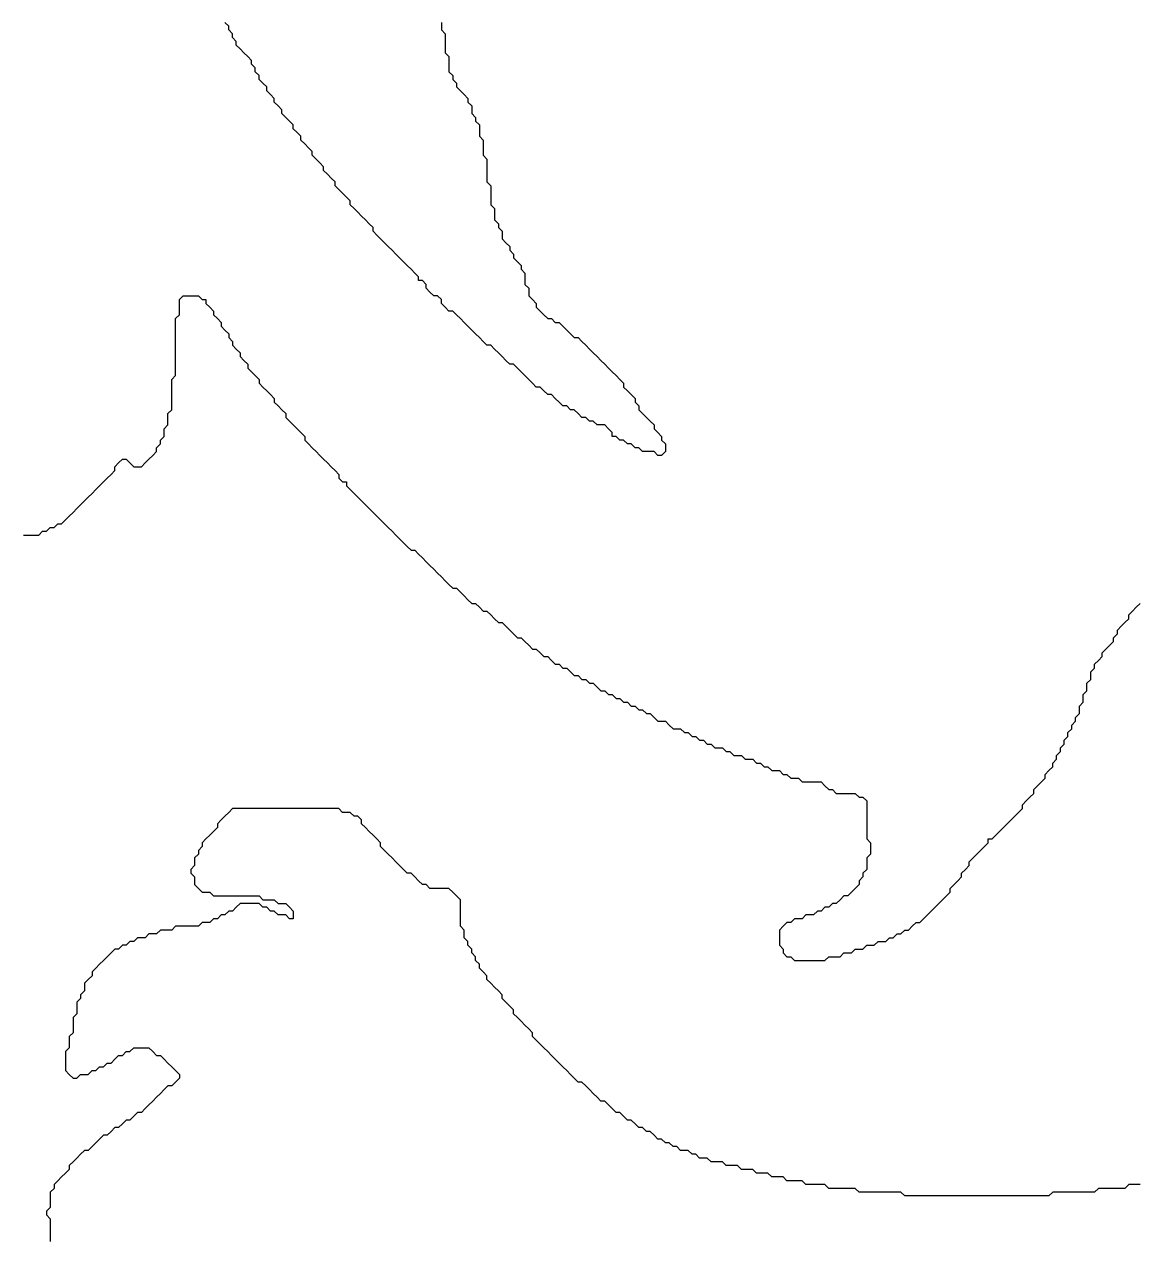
# Model space of a CAD drawing. Extents: x -0.87 to 0.87, y -0.9 to 0.9.
# Drawn here: x -0.461 to -0.0483, y -0.4504 to -0.0007 of the extents above; entities that cross this region are included whole.
import ezdxf

# ---------------------------------------------------------------- set-up
doc = ezdxf.new("R2010")
doc.units = 0

msp = doc.modelspace()

# ---------------------------------------------------------------- linework, layer by layer
for points in [[(-0.306563, 0), (-0.306563, -0.001406), (-0.306563, -0.002812), (-0.305156, -0.004219), (-0.305156, -0.005625), (-0.305156, -0.007031), (-0.305156, -0.008438), (-0.305156, -0.009844), (-0.305156, -0.01125), (-0.30375, -0.012656), (-0.30375, -0.014062), (-0.30375, -0.015469), (-0.30375, -0.016875), (-0.30375, -0.018281), (-0.302344, -0.019688), (-0.302344, -0.021094), (-0.300937, -0.0225), (-0.300937, -0.023906), (-0.299531, -0.025312), (-0.298125, -0.026719), (-0.296719, -0.028125), (-0.296719, -0.029531), (-0.295312, -0.030937), (-0.295312, -0.032344), (-0.295312, -0.03375), (-0.293906, -0.035156), (-0.293906, -0.036562), (-0.2925, -0.037969), (-0.2925, -0.039375), (-0.2925, -0.040781), (-0.2925, -0.042187), (-0.291094, -0.043594), (-0.291094, -0.045), (-0.291094, -0.046406), (-0.291094, -0.047813), (-0.291094, -0.049219), (-0.289687, -0.050625), (-0.289687, -0.052031), (-0.289687, -0.053437), (-0.289687, -0.054844), (-0.289687, -0.05625), (-0.289687, -0.057656), (-0.289687, -0.059062), (-0.288281, -0.060469), (-0.288281, -0.061875), (-0.288281, -0.063281), (-0.288281, -0.064687), (-0.288281, -0.066094), (-0.288281, -0.0675), (-0.286875, -0.068906), (-0.286875, -0.070312), (-0.286875, -0.071719), (-0.286875, -0.073125), (-0.285469, -0.074531), (-0.285469, -0.075937), (-0.284062, -0.077344), (-0.284062, -0.07875), (-0.284062, -0.080156), (-0.282656, -0.081562), (-0.28125, -0.082969), (-0.28125, -0.084375), (-0.279844, -0.085781), (-0.279844, -0.087188), (-0.278438, -0.088594), (-0.277031, -0.09), (-0.277031, -0.091406), (-0.275625, -0.092812), (-0.275625, -0.094219), (-0.275625, -0.095625), (-0.275625, -0.097031), (-0.274219, -0.098437), (-0.274219, -0.099844), (-0.274219, -0.10125), (-0.272813, -0.102656), (-0.271406, -0.104063), (-0.271406, -0.105469), (-0.27, -0.106875), (-0.268594, -0.108281), (-0.267187, -0.109687), (-0.265781, -0.109687), (-0.264375, -0.111094), (-0.262969, -0.111094), (-0.261562, -0.1125), (-0.260156, -0.113906), (-0.25875, -0.115312), (-0.257344, -0.116719), (-0.255937, -0.116719), (-0.254531, -0.118125), (-0.253125, -0.119531), (-0.251719, -0.120937), (-0.250312, -0.122344), (-0.248906, -0.12375), (-0.2475, -0.125156), (-0.246094, -0.126562), (-0.244688, -0.127969), (-0.243281, -0.129375), (-0.241875, -0.130781), (-0.240469, -0.132187), (-0.239062, -0.133594), (-0.239062, -0.135), (-0.237656, -0.136406), (-0.23625, -0.137813), (-0.234844, -0.139219), (-0.234844, -0.140625), (-0.233437, -0.142031), (-0.233437, -0.143437), (-0.232031, -0.144844), (-0.230625, -0.14625), (-0.229219, -0.147656), (-0.227813, -0.149062), (-0.227813, -0.150469), (-0.226406, -0.151875), (-0.225, -0.153281), (-0.225, -0.154688), (-0.223594, -0.156094), (-0.223594, -0.1575), (-0.223594, -0.158906), (-0.225, -0.160312), (-0.226406, -0.160312), (-0.227813, -0.158906), (-0.229219, -0.158906), (-0.230625, -0.158906), (-0.232031, -0.158906), (-0.233437, -0.1575), (-0.234844, -0.1575), (-0.23625, -0.156094), (-0.237656, -0.156094), (-0.239062, -0.154688), (-0.240469, -0.154688), (-0.241875, -0.153281), (-0.243281, -0.153281), (-0.243281, -0.151875), (-0.244688, -0.150469), (-0.246094, -0.149062), (-0.2475, -0.149062), (-0.248906, -0.149062), (-0.250312, -0.147656), (-0.251719, -0.147656), (-0.253125, -0.14625), (-0.254531, -0.14625), (-0.255937, -0.144844), (-0.257344, -0.143437), (-0.25875, -0.143437), (-0.260156, -0.142031), (-0.261562, -0.142031), (-0.262969, -0.140625), (-0.264375, -0.139219), (-0.265781, -0.137813), (-0.267187, -0.137813), (-0.268594, -0.136406), (-0.27, -0.135), (-0.271406, -0.135), (-0.272813, -0.133594), (-0.274219, -0.132187), (-0.275625, -0.130781), (-0.277031, -0.129375), (-0.278438, -0.127969), (-0.279844, -0.126562), (-0.28125, -0.126562), (-0.282656, -0.125156), (-0.284062, -0.12375), (-0.285469, -0.122344), (-0.286875, -0.120937), (-0.288281, -0.119531), (-0.289687, -0.119531), (-0.291094, -0.118125), (-0.2925, -0.116719), (-0.293906, -0.115312), (-0.295312, -0.113906), (-0.296719, -0.1125), (-0.298125, -0.111094), (-0.299531, -0.109687), (-0.300937, -0.108281), (-0.302344, -0.106875), (-0.30375, -0.106875), (-0.305156, -0.105469), (-0.306563, -0.104063), (-0.306563, -0.102656), (-0.307969, -0.10125), (-0.309375, -0.10125), (-0.310781, -0.099844), (-0.312188, -0.098437), (-0.312188, -0.097031), (-0.313594, -0.095625), (-0.315, -0.095625), (-0.315, -0.094219), (-0.316406, -0.092812), (-0.317812, -0.091406), (-0.319219, -0.09), (-0.320625, -0.088594), (-0.322031, -0.087188), (-0.323437, -0.085781), (-0.324844, -0.084375), (-0.32625, -0.082969), (-0.327656, -0.081562), (-0.329062, -0.080156), (-0.330469, -0.07875), (-0.331875, -0.077344), (-0.331875, -0.075937), (-0.333281, -0.074531), (-0.334687, -0.073125), (-0.336094, -0.071719), (-0.3375, -0.070312), (-0.338906, -0.068906), (-0.340312, -0.0675), (-0.340312, -0.066094), (-0.341719, -0.064687), (-0.343125, -0.063281), (-0.344531, -0.061875), (-0.345938, -0.060469), (-0.345938, -0.059062), (-0.347344, -0.057656), (-0.34875, -0.05625), (-0.350156, -0.054844), (-0.350156, -0.053437), (-0.351562, -0.052031), (-0.352969, -0.050625), (-0.354375, -0.049219), (-0.354375, -0.047813), (-0.355781, -0.046406), (-0.357187, -0.045), (-0.358594, -0.043594), (-0.358594, -0.042187), (-0.36, -0.040781), (-0.361406, -0.039375), (-0.361406, -0.037969), (-0.362812, -0.036562), (-0.364219, -0.035156), (-0.365625, -0.03375), (-0.365625, -0.032344), (-0.367031, -0.030937), (-0.368437, -0.029531), (-0.368437, -0.028125), (-0.369844, -0.026719), (-0.37125, -0.025312), (-0.37125, -0.023906), (-0.372656, -0.0225), (-0.374062, -0.021094), (-0.374062, -0.019688), (-0.375469, -0.018281), (-0.375469, -0.016875), (-0.376875, -0.015469), (-0.376875, -0.014062), (-0.378281, -0.012656), (-0.379688, -0.01125), (-0.381094, -0.009844), (-0.3825, -0.008438), (-0.3825, -0.007031), (-0.383906, -0.005625), (-0.383906, -0.004219), (-0.385313, -0.002812), (-0.385313, -0.001406), (-0.386719, 0)], [(-0.46125, -0.189844), (-0.459844, -0.189844), (-0.458437, -0.189844), (-0.457031, -0.189844), (-0.455625, -0.189844), (-0.454219, -0.188437), (-0.452813, -0.188437), (-0.451406, -0.187031), (-0.45, -0.187031), (-0.448594, -0.185625), (-0.447187, -0.185625), (-0.445781, -0.184219), (-0.444375, -0.182812), (-0.442969, -0.181406), (-0.441562, -0.18), (-0.440156, -0.178594), (-0.43875, -0.177187), (-0.437344, -0.175781), (-0.435937, -0.174375), (-0.434531, -0.172969), (-0.433125, -0.171563), (-0.431719, -0.170156), (-0.430312, -0.16875), (-0.428906, -0.167344), (-0.4275, -0.165937), (-0.4275, -0.164531), (-0.426094, -0.163125), (-0.424687, -0.161719), (-0.423281, -0.161719), (-0.421875, -0.163125), (-0.420469, -0.164531), (-0.419063, -0.164531), (-0.417656, -0.164531), (-0.41625, -0.163125), (-0.414844, -0.161719), (-0.413437, -0.160312), (-0.412031, -0.158906), (-0.412031, -0.1575), (-0.410625, -0.156094), (-0.410625, -0.154688), (-0.409219, -0.153281), (-0.409219, -0.151875), (-0.409219, -0.150469), (-0.407812, -0.149062), (-0.407812, -0.147656), (-0.407812, -0.14625), (-0.407812, -0.144844), (-0.406406, -0.143437), (-0.406406, -0.142031), (-0.406406, -0.140625), (-0.406406, -0.139219), (-0.406406, -0.137813), (-0.406406, -0.136406), (-0.406406, -0.135), (-0.406406, -0.133594), (-0.406406, -0.132187), (-0.405, -0.130781), (-0.405, -0.129375), (-0.405, -0.127969), (-0.405, -0.126562), (-0.405, -0.125156), (-0.405, -0.12375), (-0.405, -0.122344), (-0.405, -0.120937), (-0.405, -0.119531), (-0.405, -0.118125), (-0.405, -0.116719), (-0.405, -0.115312), (-0.405, -0.113906), (-0.405, -0.1125), (-0.405, -0.111094), (-0.405, -0.109687), (-0.403594, -0.108281), (-0.403594, -0.106875), (-0.403594, -0.105469), (-0.403594, -0.104063), (-0.403594, -0.102656), (-0.402187, -0.10125), (-0.400781, -0.10125), (-0.399375, -0.10125), (-0.397969, -0.10125), (-0.396562, -0.10125), (-0.395156, -0.102656), (-0.39375, -0.102656), (-0.39375, -0.104063), (-0.392344, -0.105469), (-0.390937, -0.106875), (-0.390937, -0.108281), (-0.389531, -0.109687), (-0.388125, -0.111094), (-0.388125, -0.1125), (-0.386719, -0.113906), (-0.385313, -0.115312), (-0.385313, -0.116719), (-0.383906, -0.118125), (-0.383906, -0.119531), (-0.3825, -0.120937), (-0.381094, -0.122344), (-0.381094, -0.12375), (-0.379688, -0.125156), (-0.378281, -0.126562), (-0.378281, -0.127969), (-0.376875, -0.129375), (-0.375469, -0.130781), (-0.374062, -0.132187), (-0.374062, -0.133594), (-0.372656, -0.135), (-0.37125, -0.136406), (-0.369844, -0.137813), (-0.368437, -0.139219), (-0.368437, -0.140625), (-0.367031, -0.142031), (-0.365625, -0.143437), (-0.364219, -0.144844), (-0.364219, -0.14625), (-0.362812, -0.147656), (-0.361406, -0.149062), (-0.36, -0.150469), (-0.358594, -0.151875), (-0.357187, -0.153281), (-0.357187, -0.154688), (-0.355781, -0.156094), (-0.354375, -0.1575), (-0.352969, -0.158906), (-0.351562, -0.160312), (-0.350156, -0.161719), (-0.34875, -0.163125), (-0.347344, -0.164531), (-0.345938, -0.165937), (-0.344531, -0.167344), (-0.344531, -0.16875), (-0.343125, -0.170156), (-0.341719, -0.170156), (-0.341719, -0.171563), (-0.340312, -0.172969), (-0.338906, -0.174375), (-0.3375, -0.175781), (-0.336094, -0.177187), (-0.334687, -0.178594), (-0.333281, -0.18), (-0.331875, -0.181406), (-0.330469, -0.182812), (-0.329062, -0.184219), (-0.327656, -0.185625), (-0.32625, -0.187031), (-0.324844, -0.188437), (-0.323437, -0.189844), (-0.322031, -0.19125), (-0.320625, -0.192656), (-0.319219, -0.194062), (-0.317812, -0.195469), (-0.316406, -0.195469), (-0.315, -0.196875), (-0.313594, -0.198281), (-0.312188, -0.199687), (-0.310781, -0.201094), (-0.309375, -0.2025), (-0.307969, -0.203906), (-0.306563, -0.205312), (-0.305156, -0.206719), (-0.30375, -0.208125), (-0.302344, -0.209531), (-0.300937, -0.209531), (-0.299531, -0.210938), (-0.298125, -0.212344), (-0.296719, -0.21375), (-0.295312, -0.215156), (-0.293906, -0.215156), (-0.2925, -0.216562), (-0.291094, -0.217969), (-0.289687, -0.217969), (-0.288281, -0.219375), (-0.286875, -0.220781), (-0.285469, -0.222187), (-0.284062, -0.222187), (-0.282656, -0.223594), (-0.28125, -0.225), (-0.279844, -0.226406), (-0.278438, -0.227813), (-0.277031, -0.227813), (-0.275625, -0.229219), (-0.274219, -0.230625), (-0.272813, -0.232031), (-0.271406, -0.232031), (-0.27, -0.233437), (-0.268594, -0.234844), (-0.267187, -0.234844), (-0.265781, -0.23625), (-0.264375, -0.237656), (-0.262969, -0.237656), (-0.261562, -0.239062), (-0.260156, -0.239062), (-0.25875, -0.240469), (-0.257344, -0.241875), (-0.255937, -0.241875), (-0.254531, -0.243281), (-0.253125, -0.243281), (-0.251719, -0.244688), (-0.250312, -0.244688), (-0.248906, -0.246094), (-0.2475, -0.2475), (-0.246094, -0.2475), (-0.244688, -0.248906), (-0.243281, -0.248906), (-0.241875, -0.250312), (-0.240469, -0.250312), (-0.239062, -0.251719), (-0.237656, -0.251719), (-0.23625, -0.253125), (-0.234844, -0.253125), (-0.233437, -0.254531), (-0.232031, -0.254531), (-0.230625, -0.255937), (-0.229219, -0.255937), (-0.227813, -0.257344), (-0.226406, -0.25875), (-0.225, -0.25875), (-0.223594, -0.25875), (-0.222187, -0.260156), (-0.220781, -0.261562), (-0.219375, -0.261562), (-0.217969, -0.261562), (-0.216562, -0.262969), (-0.215156, -0.262969), (-0.21375, -0.264375), (-0.212344, -0.264375), (-0.210938, -0.265781), (-0.209531, -0.265781), (-0.208125, -0.267187), (-0.206719, -0.267187), (-0.205312, -0.268594), (-0.203906, -0.268594), (-0.2025, -0.268594), (-0.201094, -0.27), (-0.199687, -0.27), (-0.198281, -0.271406), (-0.196875, -0.271406), (-0.195469, -0.271406), (-0.194062, -0.272813), (-0.192656, -0.272813), (-0.19125, -0.272813), (-0.189844, -0.274219), (-0.188437, -0.274219), (-0.187031, -0.275625), (-0.185625, -0.275625), (-0.184219, -0.277031), (-0.182812, -0.277031), (-0.181406, -0.277031), (-0.18, -0.278438), (-0.178594, -0.278438), (-0.177187, -0.279844), (-0.175781, -0.279844), (-0.174375, -0.279844), (-0.172969, -0.28125), (-0.171563, -0.28125), (-0.170156, -0.28125), (-0.16875, -0.28125), (-0.167344, -0.28125), (-0.165937, -0.28125), (-0.164531, -0.282656), (-0.163125, -0.284062), (-0.161719, -0.284062), (-0.160312, -0.285469), (-0.158906, -0.285469), (-0.1575, -0.285469), (-0.156094, -0.285469), (-0.154688, -0.285469), (-0.153281, -0.285469), (-0.151875, -0.286875), (-0.150469, -0.286875), (-0.149062, -0.288281), (-0.149062, -0.289687), (-0.149062, -0.291094), (-0.149062, -0.2925), (-0.149062, -0.293906), (-0.149062, -0.295312), (-0.149062, -0.296719), (-0.149062, -0.298125), (-0.149062, -0.299531), (-0.149062, -0.300937), (-0.149062, -0.302344), (-0.147656, -0.30375), (-0.147656, -0.305156), (-0.147656, -0.306563), (-0.147656, -0.307969), (-0.149062, -0.309375), (-0.149062, -0.310781), (-0.149062, -0.312188), (-0.149062, -0.313594), (-0.150469, -0.315), (-0.150469, -0.316406), (-0.151875, -0.317812), (-0.151875, -0.319219), (-0.153281, -0.320625), (-0.154688, -0.322031), (-0.156094, -0.323437), (-0.1575, -0.323437), (-0.158906, -0.324844), (-0.160312, -0.32625), (-0.161719, -0.32625), (-0.163125, -0.327656), (-0.164531, -0.327656), (-0.165937, -0.329062), (-0.167344, -0.329062), (-0.16875, -0.330469), (-0.170156, -0.330469), (-0.171563, -0.330469), (-0.172969, -0.331875), (-0.174375, -0.331875), (-0.175781, -0.331875), (-0.177187, -0.333281), (-0.178594, -0.333281), (-0.18, -0.334687), (-0.181406, -0.336094), (-0.181406, -0.3375), (-0.181406, -0.338906), (-0.181406, -0.340312), (-0.181406, -0.341719), (-0.18, -0.343125), (-0.18, -0.344531), (-0.178594, -0.345938), (-0.177187, -0.345938), (-0.175781, -0.347344), (-0.174375, -0.347344), (-0.172969, -0.347344), (-0.171563, -0.347344), (-0.170156, -0.347344), (-0.16875, -0.347344), (-0.167344, -0.347344), (-0.165937, -0.347344), (-0.164531, -0.347344), (-0.163125, -0.345938), (-0.161719, -0.345938), (-0.160312, -0.345938), (-0.158906, -0.345938), (-0.1575, -0.344531), (-0.156094, -0.344531), (-0.154688, -0.344531), (-0.153281, -0.343125), (-0.151875, -0.343125), (-0.150469, -0.343125), (-0.149062, -0.341719), (-0.147656, -0.341719), (-0.14625, -0.341719), (-0.144844, -0.340312), (-0.143437, -0.340312), (-0.142031, -0.340312), (-0.140625, -0.338906), (-0.139219, -0.338906), (-0.137813, -0.3375), (-0.136406, -0.3375), (-0.135, -0.336094), (-0.133594, -0.336094), (-0.132187, -0.334687), (-0.130781, -0.333281), (-0.129375, -0.333281), (-0.127969, -0.331875), (-0.126562, -0.330469), (-0.125156, -0.329062), (-0.12375, -0.327656), (-0.122344, -0.32625), (-0.120937, -0.324844), (-0.119531, -0.323437), (-0.118125, -0.322031), (-0.118125, -0.320625), (-0.116719, -0.319219), (-0.115312, -0.317812), (-0.113906, -0.316406), (-0.113906, -0.315), (-0.1125, -0.313594), (-0.111094, -0.312188), (-0.111094, -0.310781), (-0.109687, -0.309375), (-0.108281, -0.307969), (-0.106875, -0.306563), (-0.105469, -0.305156), (-0.104063, -0.30375), (-0.104063, -0.302344), (-0.102656, -0.302344), (-0.10125, -0.300937), (-0.099844, -0.299531), (-0.098437, -0.298125), (-0.097031, -0.296719), (-0.095625, -0.295312), (-0.094219, -0.293906), (-0.092812, -0.2925), (-0.091406, -0.291094), (-0.091406, -0.289687), (-0.09, -0.288281), (-0.088594, -0.286875), (-0.087188, -0.285469), (-0.087188, -0.284062), (-0.085781, -0.282656), (-0.084375, -0.28125), (-0.082969, -0.279844), (-0.082969, -0.278438), (-0.081562, -0.277031), (-0.080156, -0.275625), (-0.080156, -0.274219), (-0.07875, -0.272813), (-0.07875, -0.271406), (-0.077344, -0.27), (-0.077344, -0.268594), (-0.075937, -0.267187), (-0.075937, -0.265781), (-0.074531, -0.264375), (-0.074531, -0.262969), (-0.073125, -0.261562), (-0.073125, -0.260156), (-0.071719, -0.25875), (-0.071719, -0.257344), (-0.070312, -0.255937), (-0.070312, -0.254531), (-0.070312, -0.253125), (-0.068906, -0.251719), (-0.068906, -0.250312), (-0.068906, -0.248906), (-0.0675, -0.2475), (-0.0675, -0.246094), (-0.0675, -0.244688), (-0.066094, -0.243281), (-0.066094, -0.241875), (-0.066094, -0.240469), (-0.064687, -0.239062), (-0.064687, -0.237656), (-0.063281, -0.23625), (-0.061875, -0.234844), (-0.061875, -0.233437), (-0.060469, -0.232031), (-0.059062, -0.230625), (-0.057656, -0.229219), (-0.057656, -0.227813), (-0.05625, -0.226406), (-0.05625, -0.225), (-0.054844, -0.223594), (-0.053437, -0.222187), (-0.052031, -0.220781), (-0.052031, -0.219375), (-0.050625, -0.217969), (-0.049219, -0.216562), (-0.047813, -0.215156)], [(-0.047813, -0.430312), (-0.049219, -0.430312), (-0.050625, -0.430312), (-0.052031, -0.430312), (-0.053437, -0.431719), (-0.054844, -0.431719), (-0.05625, -0.431719), (-0.057656, -0.431719), (-0.059062, -0.431719), (-0.060469, -0.431719), (-0.061875, -0.431719), (-0.063281, -0.431719), (-0.064687, -0.433125), (-0.066094, -0.433125), (-0.0675, -0.433125), (-0.068906, -0.433125), (-0.070312, -0.433125), (-0.071719, -0.433125), (-0.073125, -0.433125), (-0.074531, -0.433125), (-0.075937, -0.433125), (-0.077344, -0.433125), (-0.07875, -0.433125), (-0.080156, -0.433125), (-0.081562, -0.434531), (-0.082969, -0.434531), (-0.084375, -0.434531), (-0.085781, -0.434531), (-0.087188, -0.434531), (-0.088594, -0.434531), (-0.09, -0.434531), (-0.091406, -0.434531), (-0.092812, -0.434531), (-0.094219, -0.434531), (-0.095625, -0.434531), (-0.097031, -0.434531), (-0.098437, -0.434531), (-0.099844, -0.434531), (-0.10125, -0.434531), (-0.102656, -0.434531), (-0.104063, -0.434531), (-0.105469, -0.434531), (-0.106875, -0.434531), (-0.108281, -0.434531), (-0.109687, -0.434531), (-0.111094, -0.434531), (-0.1125, -0.434531), (-0.113906, -0.434531), (-0.115312, -0.434531), (-0.116719, -0.434531), (-0.118125, -0.434531), (-0.119531, -0.434531), (-0.120937, -0.434531), (-0.122344, -0.434531), (-0.12375, -0.434531), (-0.125156, -0.434531), (-0.126562, -0.434531), (-0.127969, -0.434531), (-0.129375, -0.434531), (-0.130781, -0.434531), (-0.132187, -0.434531), (-0.133594, -0.434531), (-0.135, -0.434531), (-0.136406, -0.433125), (-0.137813, -0.433125), (-0.139219, -0.433125), (-0.140625, -0.433125), (-0.142031, -0.433125), (-0.143437, -0.433125), (-0.144844, -0.433125), (-0.14625, -0.433125), (-0.147656, -0.433125), (-0.149062, -0.433125), (-0.150469, -0.433125), (-0.151875, -0.433125), (-0.153281, -0.431719), (-0.154688, -0.431719), (-0.156094, -0.431719), (-0.1575, -0.431719), (-0.158906, -0.431719), (-0.160312, -0.431719), (-0.161719, -0.431719), (-0.163125, -0.431719), (-0.164531, -0.430312), (-0.165937, -0.430312), (-0.167344, -0.430312), (-0.16875, -0.430312), (-0.170156, -0.430312), (-0.171563, -0.430312), (-0.172969, -0.428906), (-0.174375, -0.428906), (-0.175781, -0.428906), (-0.177187, -0.428906), (-0.178594, -0.428906), (-0.18, -0.4275), (-0.181406, -0.4275), (-0.182812, -0.4275), (-0.184219, -0.4275), (-0.185625, -0.426094), (-0.187031, -0.426094), (-0.188437, -0.426094), (-0.189844, -0.426094), (-0.19125, -0.424687), (-0.192656, -0.424687), (-0.194062, -0.424687), (-0.195469, -0.424687), (-0.196875, -0.423281), (-0.198281, -0.423281), (-0.199687, -0.423281), (-0.201094, -0.423281), (-0.2025, -0.421875), (-0.203906, -0.421875), (-0.205312, -0.421875), (-0.206719, -0.421875), (-0.208125, -0.420469), (-0.209531, -0.420469), (-0.210938, -0.420469), (-0.212344, -0.419063), (-0.21375, -0.419063), (-0.215156, -0.417656), (-0.216562, -0.417656), (-0.217969, -0.417656), (-0.219375, -0.41625), (-0.220781, -0.41625), (-0.222187, -0.414844), (-0.223594, -0.414844), (-0.225, -0.413437), (-0.226406, -0.413437), (-0.227813, -0.412031), (-0.229219, -0.410625), (-0.230625, -0.410625), (-0.232031, -0.409219), (-0.233437, -0.409219), (-0.234844, -0.407812), (-0.23625, -0.406406), (-0.237656, -0.406406), (-0.239062, -0.405), (-0.240469, -0.403594), (-0.241875, -0.403594), (-0.243281, -0.402187), (-0.244688, -0.400781), (-0.246094, -0.399375), (-0.2475, -0.399375), (-0.248906, -0.397969), (-0.250312, -0.396562), (-0.251719, -0.395156), (-0.253125, -0.39375), (-0.254531, -0.392344), (-0.255937, -0.392344), (-0.257344, -0.390937), (-0.25875, -0.389531), (-0.260156, -0.388125), (-0.261562, -0.386719), (-0.262969, -0.385313), (-0.264375, -0.383906), (-0.265781, -0.3825), (-0.267187, -0.381094), (-0.268594, -0.379688), (-0.27, -0.378281), (-0.271406, -0.376875), (-0.272813, -0.375469), (-0.272813, -0.374062), (-0.274219, -0.372656), (-0.275625, -0.37125), (-0.277031, -0.369844), (-0.278438, -0.368437), (-0.279844, -0.367031), (-0.279844, -0.365625), (-0.28125, -0.364219), (-0.282656, -0.362812), (-0.284062, -0.361406), (-0.284062, -0.36), (-0.285469, -0.358594), (-0.286875, -0.357187), (-0.288281, -0.355781), (-0.289687, -0.354375), (-0.289687, -0.352969), (-0.291094, -0.351562), (-0.2925, -0.350156), (-0.2925, -0.34875), (-0.293906, -0.347344), (-0.293906, -0.345938), (-0.295312, -0.344531), (-0.295312, -0.343125), (-0.296719, -0.341719), (-0.296719, -0.340312), (-0.298125, -0.338906), (-0.298125, -0.3375), (-0.298125, -0.336094), (-0.299531, -0.334687), (-0.299531, -0.333281), (-0.299531, -0.331875), (-0.299531, -0.330469), (-0.299531, -0.329062), (-0.299531, -0.327656), (-0.299531, -0.32625), (-0.299531, -0.324844), (-0.300937, -0.323437), (-0.302344, -0.322031), (-0.30375, -0.320625), (-0.305156, -0.320625), (-0.306563, -0.320625), (-0.307969, -0.320625), (-0.309375, -0.320625), (-0.310781, -0.320625), (-0.312188, -0.319219), (-0.313594, -0.319219), (-0.315, -0.317812), (-0.316406, -0.316406), (-0.317812, -0.315), (-0.319219, -0.315), (-0.320625, -0.313594), (-0.322031, -0.312188), (-0.323437, -0.310781), (-0.324844, -0.309375), (-0.32625, -0.307969), (-0.327656, -0.306563), (-0.329062, -0.305156), (-0.329062, -0.30375), (-0.330469, -0.302344), (-0.331875, -0.300937), (-0.333281, -0.299531), (-0.334687, -0.298125), (-0.336094, -0.296719), (-0.336094, -0.295312), (-0.3375, -0.293906), (-0.338906, -0.293906), (-0.340312, -0.2925), (-0.341719, -0.2925), (-0.343125, -0.2925), (-0.344531, -0.291094), (-0.345938, -0.291094), (-0.347344, -0.291094), (-0.34875, -0.291094), (-0.350156, -0.291094), (-0.351562, -0.291094), (-0.352969, -0.291094), (-0.354375, -0.291094), (-0.355781, -0.291094), (-0.357187, -0.291094), (-0.358594, -0.291094), (-0.36, -0.291094), (-0.361406, -0.291094), (-0.362812, -0.291094), (-0.364219, -0.291094), (-0.365625, -0.291094), (-0.367031, -0.291094), (-0.368437, -0.291094), (-0.369844, -0.291094), (-0.37125, -0.291094), (-0.372656, -0.291094), (-0.374062, -0.291094), (-0.375469, -0.291094), (-0.376875, -0.291094), (-0.378281, -0.291094), (-0.379688, -0.291094), (-0.381094, -0.291094), (-0.3825, -0.291094), (-0.383906, -0.291094), (-0.385313, -0.2925), (-0.386719, -0.293906), (-0.388125, -0.295312), (-0.389531, -0.296719), (-0.389531, -0.298125), (-0.390937, -0.299531), (-0.392344, -0.300937), (-0.39375, -0.302344), (-0.395156, -0.30375), (-0.395156, -0.305156), (-0.396562, -0.306563), (-0.396562, -0.307969), (-0.397969, -0.309375), (-0.397969, -0.310781), (-0.397969, -0.312188), (-0.399375, -0.313594), (-0.399375, -0.315), (-0.397969, -0.316406), (-0.397969, -0.317812), (-0.397969, -0.319219), (-0.396562, -0.320625), (-0.395156, -0.322031), (-0.39375, -0.322031), (-0.392344, -0.322031), (-0.390937, -0.323437), (-0.389531, -0.323437), (-0.388125, -0.323437), (-0.386719, -0.323437), (-0.385313, -0.323437), (-0.383906, -0.323437), (-0.3825, -0.323437), (-0.381094, -0.323437), (-0.379688, -0.323437), (-0.378281, -0.323437), (-0.376875, -0.323437), (-0.375469, -0.323437), (-0.374062, -0.323437), (-0.372656, -0.324844), (-0.37125, -0.324844), (-0.369844, -0.324844), (-0.368437, -0.324844), (-0.367031, -0.32625), (-0.365625, -0.32625), (-0.364219, -0.32625), (-0.362812, -0.327656), (-0.361406, -0.329062), (-0.361406, -0.330469), (-0.361406, -0.331875), (-0.362812, -0.331875), (-0.364219, -0.330469), (-0.365625, -0.330469), (-0.367031, -0.330469), (-0.368437, -0.329062), (-0.369844, -0.329062), (-0.37125, -0.327656), (-0.372656, -0.327656), (-0.374062, -0.32625), (-0.375469, -0.32625), (-0.376875, -0.32625), (-0.378281, -0.32625), (-0.379688, -0.32625), (-0.381094, -0.32625), (-0.3825, -0.327656), (-0.383906, -0.329062), (-0.385313, -0.329062), (-0.386719, -0.330469), (-0.388125, -0.330469), (-0.389531, -0.331875), (-0.390937, -0.331875), (-0.392344, -0.333281), (-0.39375, -0.333281), (-0.395156, -0.333281), (-0.396562, -0.334687), (-0.397969, -0.334687), (-0.399375, -0.334687), (-0.400781, -0.334687), (-0.402187, -0.334687), (-0.403594, -0.334687), (-0.405, -0.334687), (-0.406406, -0.336094), (-0.407812, -0.336094), (-0.409219, -0.336094), (-0.410625, -0.336094), (-0.412031, -0.3375), (-0.413437, -0.3375), (-0.414844, -0.3375), (-0.41625, -0.338906), (-0.417656, -0.338906), (-0.419063, -0.338906), (-0.420469, -0.340312), (-0.421875, -0.340312), (-0.423281, -0.341719), (-0.424687, -0.341719), (-0.426094, -0.343125), (-0.4275, -0.343125), (-0.428906, -0.344531), (-0.430312, -0.345938), (-0.431719, -0.347344), (-0.433125, -0.34875), (-0.434531, -0.350156), (-0.435937, -0.351562), (-0.435937, -0.352969), (-0.437344, -0.354375), (-0.43875, -0.355781), (-0.43875, -0.357187), (-0.43875, -0.358594), (-0.440156, -0.36), (-0.440156, -0.361406), (-0.441562, -0.362812), (-0.441562, -0.364219), (-0.441562, -0.365625), (-0.441562, -0.367031), (-0.442969, -0.368437), (-0.442969, -0.369844), (-0.442969, -0.37125), (-0.442969, -0.372656), (-0.442969, -0.374062), (-0.444375, -0.375469), (-0.444375, -0.376875), (-0.444375, -0.378281), (-0.444375, -0.379688), (-0.445781, -0.381094), (-0.445781, -0.3825), (-0.445781, -0.383906), (-0.445781, -0.385313), (-0.445781, -0.386719), (-0.445781, -0.388125), (-0.444375, -0.389531), (-0.442969, -0.390937), (-0.441562, -0.390937), (-0.440156, -0.389531), (-0.43875, -0.389531), (-0.437344, -0.389531), (-0.435937, -0.388125), (-0.434531, -0.388125), (-0.433125, -0.386719), (-0.431719, -0.386719), (-0.430312, -0.385313), (-0.428906, -0.385313), (-0.4275, -0.383906), (-0.426094, -0.3825), (-0.424687, -0.3825), (-0.423281, -0.381094), (-0.421875, -0.381094), (-0.420469, -0.379688), (-0.419063, -0.379688), (-0.417656, -0.379688), (-0.41625, -0.379688), (-0.414844, -0.379688), (-0.413437, -0.381094), (-0.412031, -0.3825), (-0.410625, -0.3825), (-0.409219, -0.383906), (-0.407812, -0.385313), (-0.406406, -0.386719), (-0.405, -0.388125), (-0.403594, -0.389531), (-0.403594, -0.390937), (-0.405, -0.392344), (-0.406406, -0.39375), (-0.407812, -0.39375), (-0.409219, -0.395156), (-0.410625, -0.396562), (-0.412031, -0.397969), (-0.413437, -0.399375), (-0.414844, -0.400781), (-0.41625, -0.402187), (-0.417656, -0.403594), (-0.419063, -0.403594), (-0.420469, -0.405), (-0.421875, -0.406406), (-0.423281, -0.406406), (-0.424687, -0.407812), (-0.426094, -0.409219), (-0.4275, -0.409219), (-0.428906, -0.410625), (-0.430312, -0.412031), (-0.431719, -0.412031), (-0.433125, -0.413437), (-0.434531, -0.414844), (-0.435937, -0.41625), (-0.437344, -0.417656), (-0.43875, -0.417656), (-0.440156, -0.419063), (-0.441562, -0.420469), (-0.442969, -0.421875), (-0.444375, -0.423281), (-0.444375, -0.424687), (-0.445781, -0.426094), (-0.447187, -0.4275), (-0.448594, -0.428906), (-0.45, -0.430312), (-0.45, -0.431719), (-0.451406, -0.433125), (-0.451406, -0.434531), (-0.451406, -0.435937), (-0.451406, -0.437344), (-0.451406, -0.43875), (-0.452813, -0.440156), (-0.452813, -0.441562), (-0.451406, -0.442969), (-0.451406, -0.444375), (-0.451406, -0.445781), (-0.451406, -0.447187), (-0.451406, -0.448594), (-0.451406, -0.45), (-0.451406, -0.451406)]]:
    msp.add_lwpolyline(points)

doc.saveas('drawing.dxf')
